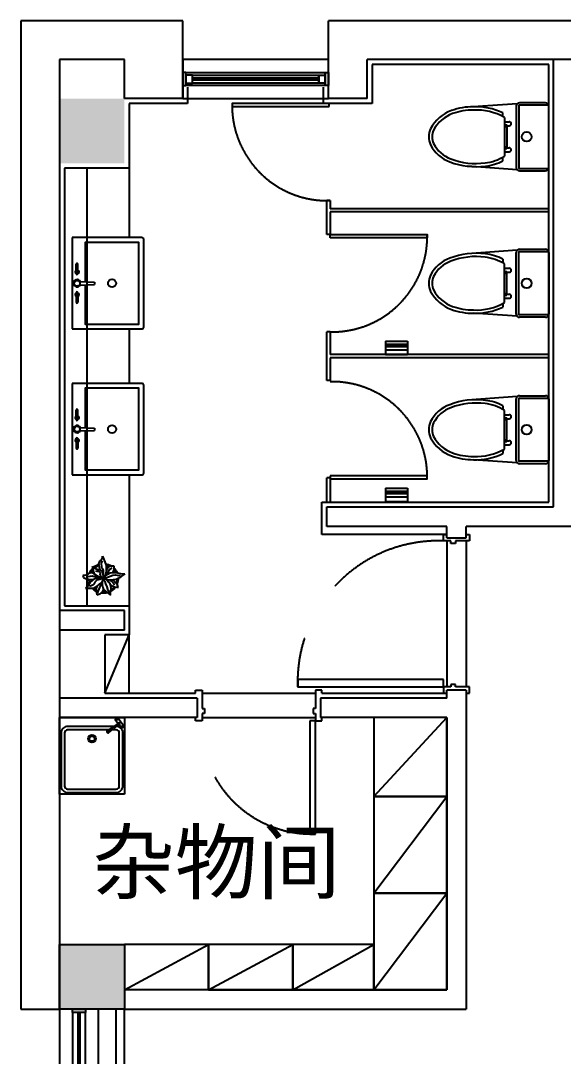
# Model space of a CAD drawing. Header units: millimetres. Extents: x 526420 to 928802, y 401925 to 509768.
# Drawn here: x 743387 to 746737, y 426931 to 433321 of the extents above; entities that cross this region are included whole.
import ezdxf

# ---------------------------------------------------------------- set-up
doc = ezdxf.new("R2010")
doc.units = ezdxf.units.MM
doc.header["$LTSCALE"] = 3000
doc.header["$MEASUREMENT"] = 0
doc.linetypes.add('DASHED', pattern=[0.75, 0.5, -0.25])
doc.linetypes.add('DASHED2', pattern=[0.375, 0.25, -0.125])
doc.layers.get('0').update_dxf_attribs({"linetype": 'CONTINUOUS'})
for name, color, linetype in [('D-GJG', 7, 'CONTINUOUS'), ('D-WALL', 7, 'CONTINUOUS'), ('D-WINDOW', 7, 'CONTINUOUS'), ('P-DOOR', 7, 'CONTINUOUS'), ('P-FURNI-A', 7, 'CONTINUOUS'), ('P-FURNI-I', 7, 'CONTINUOUS'), ('P-STAIR', 7, 'CONTINUOUS'), ('P-TEXT', 7, 'CONTINUOUS'), ('P-WC', 7, 'CONTINUOUS'), ('窗台线', 7, 'CONTINUOUS')]:
    doc.layers.add(name, color=color, linetype=linetype)
doc.styles.add('Arial', font='ARIAL.TTF')

msp = doc.modelspace()

# ---------------------------------------------------------------- linework, layer by layer
at = {"color": 0}
for p, q in [((746364.1, 432729.8), (746364.1, 432752.2)), ((746374.2, 432724.4), (746374.2, 432485.5)), ((746374.2, 432697.7), (746402.5, 432697.7)), ((746374.2, 432677.7), (746387.2, 432677.7)), ((746387.2, 432677.7), (746387.2, 432532.2)), ((746387.2, 432672.7), (746402.5, 432672.7)), ((746374.2, 432667.7), (746387.2, 432667.7)), ((746374.2, 432542.2), (746387.2, 432542.2)), ((746363.7, 432456.6), (746363.7, 432479.4)), ((746374.2, 432532.2), (746387.2, 432532.2)), ((746374.2, 432512.2), (746402.5, 432512.2)), ((746387.2, 432537.2), (746402.5, 432537.2)), ((746363.7, 431849.5), (746363.7, 431826.8)), ((746374.2, 431581.8), (746374.2, 431820.6)), ((746374.2, 431794), (746402.5, 431794)), ((746374.2, 431774), (746387.2, 431774)), ((746374.2, 431764), (746387.2, 431764)), ((746387.2, 431628.4), (746387.2, 431774)), ((746387.2, 431769), (746402.5, 431769)), ((746374.2, 431638.4), (746387.2, 431638.4)), ((746374.2, 431628.4), (746387.2, 431628.4)), ((746374.2, 431608.4), (746402.5, 431608.4)), ((746387.2, 431633.4), (746402.5, 431633.4)), ((746364.1, 431576.3), (746364.1, 431554)), ((746363.7, 430945.8), (746363.7, 430923.1)), ((746374.2, 430678), (746374.2, 430916.9)), ((746374.2, 430890.2), (746402.5, 430890.2)), ((746374.2, 430870.2), (746387.2, 430870.2)), ((746374.2, 430860.2), (746387.2, 430860.2)), ((746387.2, 430724.7), (746387.2, 430870.2)), ((746387.2, 430865.2), (746402.5, 430865.2)), ((746374.2, 430734.7), (746387.2, 430734.7)), ((746374.2, 430724.7), (746387.2, 430724.7)), ((746374.2, 430704.7), (746402.5, 430704.7)), ((746387.2, 430729.7), (746402.5, 430729.7)), ((746364.1, 430672.6), (746364.1, 430650.3))]:
    msp.add_line(p, q, dxfattribs=at)
for centre, radius, start, end in [((746123.6, 432547.4), 232.3, 109.38023, 152.4343), ((746123.6, 432547.4), 212.3, 109.3596, 152.27305), ((746180.2, 432395.8), 394.2, 89.71915, 109.82228), ((746180.2, 432395.8), 374.2, 89.65088, 109.8342), ((746197.3, 432406.1), 384.1, 64.26425, 92.27241), ((746197.3, 432406.1), 364.1, 60.93803, 92.34252), ((746402.5, 432685.2), 12.5, 270, 90), ((746029.9, 432604.5), 123.1, 155.78361, 179.76429), ((746029.9, 432605.5), 123.1, 180.23519, 204.21691), ((746029.9, 432604.5), 103.1, 156.1014, 179.71863), ((746029.9, 432605.5), 103.1, 180.28085, 204.05313), ((746102.4, 432644.8), 205.4, 205.93796, 251.13429), ((746102.4, 432644.8), 185.4, 206.03254, 251.26572), ((746221.1, 432734), 291.9, 276.37553, 301.63561), ((746402.5, 432524.7), 12.5, 270, 90), ((746196.8, 432862.3), 442.1, 248.66326, 277.69227), ((746196.8, 432862.3), 422.1, 248.60389, 277.72258), ((746221.1, 432734), 311.9, 276.41894, 297.19866), ((746102.4, 431661.4), 205.4, 108.86571, 154.06204), ((746196.8, 431443.9), 442.1, 82.30773, 111.33674), ((746196.8, 431443.9), 422.1, 82.27742, 111.39611), ((746221.1, 431572.1), 291.9, 58.36439, 83.62447), ((746221.1, 431572.1), 311.9, 62.80134, 83.58106), ((746102.4, 431661.4), 185.4, 108.73428, 153.96746), ((746402.5, 431781.5), 12.5, 270, 90), ((746029.9, 431700.7), 123.1, 155.78309, 179.76481), ((746029.9, 431700.7), 103.1, 155.94687, 179.71915), ((746029.9, 431701.7), 123.1, 180.23571, 204.21639), ((746123.6, 431758.7), 232.3, 207.5657, 250.61977), ((746029.9, 431701.7), 103.1, 180.28137, 203.8986), ((746123.6, 431758.7), 212.3, 207.72695, 250.6404), ((746402.5, 431620.9), 12.5, 270, 90), ((746180.2, 431910.4), 394.2, 250.17772, 270.28085), ((746180.2, 431910.4), 374.2, 250.1658, 270.34912), ((746197.3, 431900), 384.1, 267.72759, 295.73575), ((746197.3, 431900), 364.1, 267.65748, 299.06197), ((746102.4, 430757.6), 205.4, 108.86571, 154.06204), ((746196.8, 430540.2), 442.1, 82.30773, 111.33674), ((746196.8, 430540.2), 422.1, 82.27742, 111.39611), ((746221.1, 430668.4), 291.9, 58.36439, 83.62447), ((746221.1, 430668.4), 311.9, 62.80134, 83.58106), ((746102.4, 430757.6), 185.4, 108.73428, 153.96746), ((746402.5, 430877.7), 12.5, 270, 90), ((746029.9, 430797), 123.1, 155.78309, 179.76481), ((746029.9, 430797), 103.1, 155.94687, 179.71915), ((746029.9, 430798), 123.1, 180.23571, 204.21639), ((746029.9, 430798), 103.1, 180.28137, 203.8986), ((746123.6, 430855), 212.3, 207.72695, 250.6404), ((746123.6, 430855), 232.3, 207.5657, 250.61977), ((746402.5, 430717.2), 12.5, 270, 90), ((746180.2, 431006.6), 394.2, 250.17772, 270.28085), ((746180.2, 431006.6), 374.2, 250.1658, 270.34912), ((746197.3, 430996.3), 384.1, 267.72759, 295.73575), ((746197.3, 430996.3), 364.1, 267.65748, 299.06197)]:
    msp.add_arc(centre, radius, start, end, dxfattribs=at)
at = {"layer": 'D-GJG', "color": 7, "ltscale": 2}
for p, q in [((745996.8, 430111.2), (745996.8, 430151.2)), ((745996.8, 430151.2), (746016.8, 430151.2)), ((746136.8, 430151.2), (746156.8, 430151.2)), ((746156.8, 430151.2), (746156.8, 430111.2)), ((746041.8, 430111.2), (745996.8, 430111.2)), ((746041.8, 430096.2), (746041.8, 430111.2)), ((746071.8, 430096.2), (746041.8, 430096.2)), ((746156.8, 430111.2), (746071.8, 430111.2)), ((746071.8, 430111.2), (746071.8, 430096.2)), ((746071.8, 429226.2), (746041.8, 429226.2)), ((746041.8, 429226.2), (746041.8, 429211.2)), ((746071.8, 429211.2), (746071.8, 429226.2)), ((744466.8, 429171.2), (744466.8, 429191.2)), ((744466.8, 429191.2), (744506.8, 429191.2)), ((744506.8, 429191.2), (744506.8, 429076.2)), ((745246.8, 429191.2), (745206.8, 429191.2)), ((745206.8, 429191.2), (745206.8, 429076.2)), ((745246.8, 429171.2), (745246.8, 429191.2)), ((746041.8, 429211.2), (745996.8, 429211.2)), ((745996.8, 429211.2), (745996.8, 429171.2)), ((745996.8, 429171.2), (746016.8, 429171.2)), ((746156.8, 429211.2), (746071.8, 429211.2)), ((746136.8, 429171.2), (746156.8, 429171.2)), ((746156.8, 429171.2), (746156.8, 429211.2)), ((744506.8, 429076.2), (744521.8, 429076.2)), ((744521.8, 429046.2), (744506.8, 429046.2)), ((744506.8, 429046.2), (744506.8, 429001.2)), ((744521.8, 429076.2), (744521.8, 429046.2)), ((745206.8, 429076.2), (745191.8, 429076.2)), ((745191.8, 429076.2), (745191.8, 429046.2)), ((745191.8, 429046.2), (745206.8, 429046.2)), ((745206.8, 429046.2), (745206.8, 429001.2)), ((744466.8, 429001.2), (744466.8, 429021.2)), ((744506.8, 429001.2), (744466.8, 429001.2)), ((745206.8, 429001.2), (745246.8, 429001.2)), ((745246.8, 429001.2), (745246.8, 429021.2))]:
    msp.add_line(p, q, dxfattribs=at)
at = {"layer": 'D-WALL', "color": 7, "ltscale": 0.7}
for p, q in [((743386.8, 433321.2), (743386.8, 427221.2)), ((744386.8, 433321.2), (743386.8, 433321.2)), ((744386.8, 432841.2), (744386.8, 433321.2)), ((745286.8, 432841.2), (745286.8, 433321.2)), ((748246.8, 433321.2), (745286.8, 433321.2)), ((744026.8, 433081.2), (743626.8, 433081.2)), ((743626.8, 433081.2), (743626.8, 429681.2)), ((743626.8, 433081.2), (743626.8, 427221.2)), ((744026.8, 432841.2), (744026.8, 433081.2)), ((745526.8, 432841.2), (745526.8, 433081.2)), ((748246.8, 433081.2), (745526.8, 433081.2)), ((746676.8, 430321.2), (746676.8, 433081.2)), ((744386.8, 432841.2), (744026.8, 432841.2)), ((745526.8, 432841.2), (745286.8, 432841.2)), ((745276.8, 430201.2), (745276.8, 430321.2)), ((745276.8, 430321.2), (746676.8, 430321.2)), ((746016.8, 430201.2), (745276.8, 430201.2)), ((746016.8, 430131.2), (746016.8, 430201.2)), ((747336.8, 430201.2), (746136.8, 430201.2)), ((746136.8, 430131.2), (746136.8, 430201.2)), ((746016.8, 430131.2), (746136.8, 430131.2)), ((744026.8, 429681.2), (743626.8, 429681.2)), ((744026.8, 429561.2), (744026.8, 429681.2)), ((744026.8, 429561.2), (743626.8, 429561.2)), ((746136.8, 429191.2), (746016.8, 429191.2)), ((746016.8, 429141.2), (746016.8, 429191.2)), ((746016.8, 429171.2), (746016.8, 429171.2)), ((746136.8, 429191.2), (746136.8, 427221.2)), ((744476.8, 429141.2), (743626.8, 429141.2)), ((744476.8, 429141.2), (744476.8, 429021.2)), ((746016.8, 429141.2), (745236.8, 429141.2)), ((745236.8, 429141.2), (745236.8, 429021.2)), ((746136.8, 429041.2), (746136.8, 427221.2)), ((744476.8, 429021.2), (743626.8, 429021.2)), ((746016.8, 429021.2), (745236.8, 429021.2)), ((746016.8, 429021.2), (746016.8, 427341.2)), ((746016.8, 429021.2), (746016.8, 427341.2)), ((746016.8, 427341.2), (744026.8, 427341.2)), ((743386.8, 427221.2), (743626.8, 427221.2)), ((744026.8, 427221.2), (746136.8, 427221.2))]:
    msp.add_line(p, q, dxfattribs=at)
at = {"layer": 'D-WALL', "color": 7, "ltscale": 100}
for p, q in [((743626.8, 427621.2), (744026.8, 427621.2)), ((743626.8, 427221.2), (743626.8, 427621.2)), ((744026.8, 427621.2), (744026.8, 427221.2)), ((744026.8, 427221.2), (743626.8, 427221.2))]:
    msp.add_line(p, q, dxfattribs=at)
at = {"layer": 'D-WALL', "color": 7}
for points in [[(743626.8, 432441.2), (744026.8, 432441.2), (743626.8, 432841.2), (744026.8, 432841.2)], [(743626.8, 427621.2), (744026.8, 427621.2), (743626.8, 427221.2), (744026.8, 427221.2)]]:
    msp.add_solid(points, dxfattribs=at)
at = {"layer": 'D-WINDOW', "color": 7, "ltscale": 0.7}
msp.add_line((745286.8, 433081.2), (744386.8, 433081.2), dxfattribs=at)
at = {"layer": 'D-WINDOW', "color": 0, "ltscale": 0.7}
msp.add_line((743626.8, 427221.2), (743626.8, 425141.2), dxfattribs=at)
at = {"layer": 'D-WINDOW', "color": 7, "ltscale": 0.7}
for points in [[(744386.8, 432921.2), (744406.8, 432921.2), (744406.8, 433001.2), (744386.8, 433001.2)], [(744406.8, 433001.2), (745266.8, 433001.2), (745266.8, 432921.2), (744406.8, 432921.2)], [(745286.8, 432921.2), (745266.8, 432921.2), (745266.8, 433001.2), (745286.8, 433001.2)], [(744406.8, 432936.2), (744446.8, 432936.2), (744446.8, 432986.2), (744406.8, 432986.2)], [(744446.8, 432986.2), (745226.8, 432986.2), (745226.8, 432936.2), (744446.8, 432936.2)], [(744446.8, 432968.7), (745226.8, 432968.7), (745226.8, 432953.7), (744446.8, 432953.7)], [(745266.8, 432936.2), (745226.8, 432936.2), (745226.8, 432986.2), (745266.8, 432986.2)], [(743786.8, 427221.2), (743786.8, 427201.2), (743706.8, 427201.2), (743706.8, 427221.2)]]:
    msp.add_lwpolyline(points, close=True, dxfattribs=at)
at = {"layer": 'D-WINDOW', "color": 0, "ltscale": 0.7}
for points in [[(743706.8, 427201.2), (743706.8, 425161.2), (743786.8, 425161.2), (743786.8, 427201.2)], [(743739.3, 427201.2), (743739.3, 426621.2), (743754.3, 426621.2), (743754.3, 427201.2)]]:
    msp.add_lwpolyline(points, close=True, dxfattribs=at)
at = {"layer": 'P-DOOR', "color": 7, "ltscale": 2}
for p, q in [((746016.8, 430111.2), (746016.8, 429211.2)), ((746136.8, 430111.2), (746136.8, 429211.2)), ((744506.8, 429171.2), (745206.8, 429171.2)), ((744506.8, 429021.2), (745206.8, 429021.2))]:
    msp.add_line(p, q, dxfattribs=at)
at = {"layer": 'P-DOOR', "color": 7}
for p, q in [((745206.8, 429001.2), (745171.8, 429001.2)), ((745171.8, 429001.2), (745171.8, 428301.2)), ((745206.8, 428301.2), (745206.8, 429001.2)), ((745171.8, 428301.2), (745206.8, 428301.2))]:
    msp.add_line(p, q, dxfattribs=at)
msp.add_lwpolyline([(745996.8, 429256.2), (745096.8, 429256.2), (745096.8, 429211.2), (745996.8, 429211.2)], close=True, dxfattribs=at)
at = {"layer": 'P-DOOR', "color": 7, "linetype": 'DASHED2'}
msp.add_arc((745965.2, 429242.8), 869, 87.91733, 182.08267, dxfattribs=at)
at = {"layer": 'P-DOOR', "color": 7, "linetype": 'DASHED2', "extrusion": (0, 0, -1)}
msp.add_ellipse((745182.2, 428976.6), major_axis=(675.9, 0.4), ratio=1, start_param=1.535001, end_param=3.178497, dxfattribs=at)
at = {"layer": 'P-FURNI-A', "color": 7, "ltscale": 100}
for p, q in [((746646.8, 433051.2), (745556.8, 433051.2)), ((745556.8, 433051.2), (745556.8, 432811.2)), ((746646.8, 430351.2), (746646.8, 433051.2)), ((745256.8, 432811.2), (745256.8, 432911.2)), ((745556.8, 432811.2), (745256.8, 432811.2)), ((745246.8, 430151.2), (745246.8, 430351.2)), ((745246.8, 430351.2), (746646.8, 430351.2)), ((746016.8, 430151.2), (745246.8, 430151.2))]:
    msp.add_line(p, q, dxfattribs=at)
at = {"layer": 'P-FURNI-A', "color": 7}
for p, q in [((744416.8, 432911.2), (744416.8, 432811.2)), ((744416.8, 432811.2), (744056.8, 432811.2)), ((744056.8, 432811.2), (744056.8, 432411.2)), ((744056.8, 432411.2), (743656.8, 432411.2)), ((743656.8, 432411.2), (743656.8, 429711.2)), ((743656.8, 429711.2), (744056.8, 429711.2)), ((744056.8, 429711.2), (744056.8, 429531.2)), ((744056.8, 429531.2), (743906.8, 429531.2)), ((743906.8, 429531.2), (743906.8, 429171.2)), ((743906.8, 429171.2), (744466.8, 429171.2)), ((745246.8, 429171.2), (745996.8, 429171.2)), ((746016.8, 429021.2), (745566.8, 429021.2)), ((745566.8, 429021.2), (745566.8, 428534.5)), ((745566.8, 428534.5), (746016.8, 429021.2)), ((746016.8, 428534.5), (746016.8, 429021.2)), ((745566.8, 428534.5), (746016.8, 428534.5)), ((746016.8, 428534.5), (745566.8, 428534.5)), ((745566.8, 428534.5), (745566.8, 427937.9)), ((745566.8, 427937.9), (746016.8, 428534.5)), ((746016.8, 427937.9), (746016.8, 428534.5)), ((745566.8, 427937.9), (746016.8, 427937.9)), ((746016.8, 427937.9), (745566.8, 427937.9)), ((745566.8, 427937.9), (745566.8, 427341.2)), ((745566.8, 427341.2), (746016.8, 427937.9)), ((746016.8, 427341.2), (746016.8, 427937.9)), ((744546.8, 427621.2), (744026.8, 427621.2)), ((744026.8, 427621.2), (744026.8, 427341.2)), ((744026.8, 427341.2), (744546.8, 427621.2)), ((744546.8, 427341.2), (744546.8, 427621.2)), ((745066.8, 427621.2), (744546.8, 427621.2)), ((744546.8, 427621.2), (744546.8, 427341.2)), ((744546.8, 427341.2), (745066.8, 427621.2)), ((745066.8, 427341.2), (745066.8, 427621.2)), ((745566.8, 427621.2), (745066.8, 427621.2)), ((745066.8, 427621.2), (745066.8, 427341.2)), ((745066.8, 427341.2), (745566.8, 427621.2)), ((745566.8, 427341.2), (745566.8, 427621.2)), ((744546.8, 427341.2), (745066.8, 427341.2)), ((745066.8, 427341.2), (745566.8, 427341.2)), ((745566.8, 427341.2), (746016.8, 427341.2))]:
    msp.add_line(p, q, dxfattribs=at)
at = {"layer": 'P-FURNI-I', "color": 7, "linetype": 'DASHED2', "ltscale": 10}
msp.add_line((743796.8, 429711.2), (743796.8, 432411.2), dxfattribs=at)
at = {"layer": 'P-FURNI-I', "color": 7, "ltscale": 20}
for p, q in [((744056.8, 432411.2), (744056.8, 431983.2)), ((744056.8, 431419.2), (744056.8, 431083.2)), ((744056.8, 430519.2), (744056.8, 429711.2))]:
    msp.add_line(p, q, dxfattribs=at)
at = {"layer": 'P-FURNI-I', "color": 7}
for p, q in [((745276.8, 432001.2), (745276.8, 432211.2)), ((745296.8, 432211.2), (745276.8, 432211.2)), ((745296.8, 432211.2), (745296.8, 432161.2)), ((746646.8, 432161.2), (745296.8, 432161.2)), ((746646.8, 432141.2), (745296.8, 432141.2)), ((745296.8, 432141.2), (745296.8, 432001.2)), ((745296.8, 432001.2), (745276.8, 432001.2)), ((745276.8, 431101.2), (745276.8, 431401.2)), ((745296.8, 431401.2), (745276.8, 431401.2)), ((745296.8, 431401.2), (745296.8, 431261.2)), ((746646.8, 431261.2), (745296.8, 431261.2)), ((745296.8, 431241.2), (745296.8, 431101.2)), ((746646.8, 431241.2), (745296.8, 431241.2)), ((745296.8, 431101.2), (745276.8, 431101.2)), ((745276.8, 430351.2), (745276.8, 430501.2)), ((745296.8, 430501.2), (745276.8, 430501.2)), ((745296.8, 430501.2), (745296.8, 430351.2)), ((743626.8, 429021.2), (744026.8, 429021.2)), ((743626.8, 428549.2), (743626.8, 429021.2)), ((743995.6, 428990.7), (743957, 428962.2)), ((744000.3, 428984.2), (743961.7, 428955.7)), ((743975.4, 429000.4), (743991.3, 429012.6)), ((744000.3, 428984.2), (743995.6, 428990.7)), ((744004.5, 428962.3), (744020.4, 428974.4)), ((744026.8, 429021.2), (744026.8, 428549.2)), ((743922.9, 428927.5), (743918.5, 428933.4)), ((743919.7, 428939.2), (743957, 428962.2)), ((743928.7, 428926.9), (743961.7, 428955.7)), ((744026.8, 428549.2), (743626.8, 428549.2))]:
    msp.add_line(p, q, dxfattribs=at)
at = {"layer": 'P-FURNI-I', "color": 7, "ltscale": 2}
for p, q in [((744136.8, 431983.2), (743704.8, 431983.2)), ((743704.8, 431983.2), (743704.8, 431419.2)), ((744146.8, 431429.2), (744146.8, 431973.2)), ((743729.8, 431775.2), (743729.8, 431818.7)), ((743739.8, 431775.2), (743739.8, 431818.7)), ((743729.8, 431759.8), (743729.8, 431767.2)), ((743739.8, 431759.8), (743739.8, 431767.2)), ((743749.2, 431711.2), (743841.9, 431707.6)), ((743749.2, 431690), (743841.9, 431693.6)), ((743841.9, 431707.6), (743841.9, 431693.6)), ((743729.8, 431642.7), (743729.8, 431635.2)), ((743729.8, 431627.2), (743729.8, 431583.7)), ((743739.8, 431642.7), (743739.8, 431635.2)), ((743739.8, 431627.2), (743739.8, 431583.7)), ((743704.8, 431419.2), (744136.8, 431419.2)), ((744136.8, 431083.2), (743704.8, 431083.2)), ((743704.8, 431083.2), (743704.8, 430519.2)), ((744146.8, 430529.2), (744146.8, 431073.2)), ((743729.8, 430875.2), (743729.8, 430918.7)), ((743739.8, 430875.2), (743739.8, 430918.7)), ((743729.8, 430859.8), (743729.8, 430867.2)), ((743739.8, 430859.8), (743739.8, 430867.2)), ((743749.2, 430811.2), (743841.9, 430807.6)), ((743749.2, 430790), (743841.9, 430793.6)), ((743841.9, 430807.6), (743841.9, 430793.6)), ((743729.8, 430742.7), (743729.8, 430735.2)), ((743729.8, 430727.2), (743729.8, 430683.7)), ((743739.8, 430742.7), (743739.8, 430735.2)), ((743739.8, 430727.2), (743739.8, 430683.7)), ((743704.8, 430519.2), (744136.8, 430519.2))]:
    msp.add_line(p, q, dxfattribs=at)
at = {"layer": 'P-FURNI-I', "color": 7, "linetype": 'Continuous'}
for p, q in [((745638.5, 431343.9), (745638.5, 431261.2)), ((745638.5, 431343.9), (745775.1, 431343.9)), ((745775.1, 431343.9), (745775.1, 431261.2)), ((745638.5, 431326.2), (745775.1, 431326.2)), ((745638.5, 431321.2), (745775.1, 431321.2)), ((745638.5, 431311.2), (745775.1, 431311.2)), ((745638.5, 431291.2), (745775.1, 431291.2)), ((745638.5, 431261.2), (745775.1, 431261.2)), ((745638.5, 430436.4), (745638.5, 430353.7)), ((745638.5, 430436.4), (745775.1, 430436.4)), ((745775.1, 430436.4), (745775.1, 430353.7)), ((745638.5, 430418.7), (745775.1, 430418.7)), ((745638.5, 430413.7), (745775.1, 430413.7)), ((745638.5, 430403.7), (745775.1, 430403.7)), ((745638.5, 430383.7), (745775.1, 430383.7)), ((745638.5, 430353.7), (745775.1, 430353.7))]:
    msp.add_line(p, q, dxfattribs=at)
at = {"layer": 'P-FURNI-I', "color": 7, "linetype": 'ByBlock'}
for p, q in [((743870.1, 429968.9), (743876.1, 429986.9)), ((743876.1, 429986.9), (743888, 429995.8)), ((743885.5, 429973.4), (743892.5, 429988.3)), ((743888, 429995.8), (743891, 430007.2)), ((743891, 430007.2), (743891.5, 430017.7)), ((743891.5, 430017.7), (743896.9, 430006.3)), ((743896.9, 430006.3), (743905.4, 429982.4)), ((743833.2, 429941), (743830.8, 429955.9)), ((743830.8, 429955.9), (743841.7, 429944)), ((743836.3, 429925.1), (743833.2, 429941)), ((743844.2, 429904.7), (743836.3, 429925.1)), ((743841.7, 429944), (743859.2, 429937)), ((743859.7, 429922.1), (743851.2, 429925.1)), ((743859.2, 429937), (743878, 429933)), ((743872.1, 429922.1), (743859.7, 429922.1)), ((743873, 429947), (743870.1, 429968.9)), ((743879.6, 429917.1), (743872.1, 429922.1)), ((743877.5, 429931), (743873, 429947)), ((743878, 429933), (743890.5, 429923)), ((743888, 429949.5), (743885.5, 429973.4)), ((743889.5, 429941), (743888, 429949.5)), ((743898, 429931), (743889.5, 429941)), ((743890.5, 429923), (743891, 429908.6)), ((743899, 429910.7), (743898, 429931)), ((743905.4, 429982.4), (743913.9, 429959)), ((743913.9, 429926.1), (743912.4, 429911.6)), ((743913.9, 429959), (743913.9, 429942)), ((743913.9, 429942), (743913.9, 429926.1)), ((743914.4, 429931.5), (743921.8, 429943.5)), ((743925.8, 429921.6), (743921.3, 429903.6)), ((743921.8, 429943.5), (743937.8, 429955.9)), ((743932.8, 429933.6), (743925.8, 429921.6)), ((743943.3, 429940), (743932.8, 429933.6)), ((743937.8, 429955.9), (743950.7, 429956.9)), ((743948.7, 429944.5), (743943.3, 429940)), ((743950.7, 429956.9), (743961.7, 429958.5)), ((743960.2, 429928.6), (743953.2, 429914.7)), ((743961.1, 429940.5), (743960.2, 429928.6)), ((743961.7, 429958.5), (743961.1, 429940.5)), ((743774, 429897.7), (743771.1, 429897.2)), ((743771.1, 429897.2), (743775, 429886.3)), ((743788.9, 429899.7), (743774, 429897.7)), ((743775, 429886.3), (743787, 429878.8)), ((743787, 429878.8), (743804.9, 429875.8)), ((743798.9, 429902.7), (743788.9, 429899.7)), ((743793.9, 429889.2), (743816.4, 429893.2)), ((743807.9, 429911.1), (743798.9, 429902.7)), ((743804.9, 429875.8), (743823.8, 429873.8)), ((743819.3, 429915.1), (743807.9, 429911.1)), ((743824.8, 429862.4), (743814.3, 429851.9)), ((743816.4, 429893.2), (743828.7, 429895.2)), ((743833.7, 429912.6), (743819.3, 429915.1)), ((743823.8, 429873.8), (743831.8, 429872.3)), ((743837.7, 429874.8), (743824.8, 429862.4)), ((743828.7, 429895.2), (743847.7, 429890.3)), ((743843.7, 429907.1), (743833.7, 429912.6)), ((743855.2, 429880.3), (743837.7, 429874.8)), ((743843.7, 429857.4), (743839.2, 429845.4)), ((743856.2, 429868.8), (743843.7, 429857.4)), ((743861.6, 429893.2), (743844.2, 429904.7)), ((743847.7, 429890.3), (743863.1, 429880.8)), ((743884.6, 429884.7), (743855.2, 429880.3)), ((743875.1, 429872.8), (743856.2, 429868.8)), ((743877, 429883.6), (743861.6, 429893.2)), ((743895.5, 429880.3), (743875.1, 429872.8)), ((743877, 429904.1), (743879.6, 429917.1)), ((743884.6, 429890.8), (743877, 429904.1)), ((743895.5, 429882.3), (743884.6, 429890.8)), ((743896.9, 429880.8), (743884.6, 429884.7)), ((743887.5, 429853.9), (743898, 429874.3)), ((743890.5, 429857.4), (743890, 429839.4)), ((743891, 429908.6), (743896, 429898.2)), ((743898, 429882.8), (743895.5, 429882.3)), ((743898, 429874.3), (743895.5, 429880.3)), ((743896, 429898.2), (743898, 429882.8)), ((743896.8, 429878.3), (743910.9, 429897.7)), ((743896.8, 429878.3), (743928.4, 429889.7)), ((743912.4, 429872.8), (743896.8, 429878.3)), ((743897.4, 429873.2), (743906.4, 429860.3)), ((743898.5, 429884.7), (743899, 429910.7)), ((743906.4, 429860.3), (743910.4, 429846.4)), ((743912.4, 429911.6), (743908.5, 429894.7)), ((743910.9, 429897.7), (743938.3, 429914.2)), ((743931.8, 429869.8), (743912.4, 429872.8)), ((743917.9, 429870.3), (743913.9, 429871.8)), ((743925.8, 429859.8), (743917.9, 429870.3)), ((743936.3, 429851.9), (743925.8, 429859.8)), ((743928.4, 429889.7), (743955.2, 429899.7)), ((743956.7, 429870.3), (743931.8, 429869.8)), ((743936.7, 429868.3), (743949.2, 429860.8)), ((743938.3, 429914.2), (743974.6, 429917.1)), ((743949.2, 429860.8), (743958.7, 429852.9)), ((743955.2, 429899.7), (743973.1, 429901.2)), ((743976.1, 429873.8), (743956.7, 429870.3)), ((743970.1, 429856.9), (743957.2, 429869.8)), ((743973.1, 429901.2), (743993.5, 429898.2)), ((743974.6, 429917.1), (744002.5, 429911.1)), ((743997.5, 429882.8), (743976.1, 429873.8)), ((743993.5, 429898.2), (744003.5, 429900.7)), ((744009.9, 429893.2), (743997.5, 429882.8)), ((744002.5, 429911.1), (744028.8, 429907.6)), ((744028.8, 429907.6), (744009.9, 429893.2)), ((743798.9, 429830.5), (743786, 429819.5)), ((743786, 429819.5), (743801.4, 429819.5)), ((743814.3, 429851.9), (743798.9, 429830.5)), ((743801.4, 429819.5), (743837.7, 429820)), ((743826.3, 429835.4), (743811.9, 429830.5)), ((743832.7, 429838), (743826.3, 429835.4)), ((743839.2, 429845.4), (743832.7, 429838)), ((743837.7, 429820), (743858.1, 429831.4)), ((743852.5, 429819.1), (743852, 429805.1)), ((743852, 429805.1), (743854.6, 429793.1)), ((743861.9, 429836.4), (743852.5, 429819.1)), ((743858.1, 429831.4), (743872.5, 429843.9)), ((743860.8, 429788.9), (743871.8, 429814)), ((743871.8, 429814), (743875.4, 429823.9)), ((743872.5, 429843.9), (743887.5, 429853.9)), ((743875.4, 429823.9), (743890, 429852.5)), ((743878.6, 429787.4), (743894.1, 429800.4)), ((743890, 429839.4), (743893.5, 429823)), ((743893.5, 429823), (743898.5, 429810.6)), ((743894.1, 429800.4), (743897.8, 429810.3)), ((743898.5, 429810.6), (743910.9, 429801.1)), ((743910.4, 429846.4), (743919.4, 429828)), ((743910.9, 429801.1), (743926.3, 429788.6)), ((743919.4, 429828), (743922.9, 429813)), ((743922.9, 429813), (743936.3, 429792.6)), ((743942.8, 429834.5), (743936.3, 429851.9)), ((743940.3, 429843), (743948.3, 429835.4)), ((743940.7, 429798.1), (743945.2, 429815.5)), ((743941.7, 429776.7), (743940.7, 429798.1)), ((743945.2, 429815.5), (743942.8, 429834.5)), ((743948.3, 429835.4), (743965.6, 429827)), ((743958.7, 429852.9), (743965.6, 429839.9)), ((743965.6, 429827), (743988.1, 429824.5)), ((743982.6, 429847.4), (743970.1, 429856.9)), ((743985.5, 429832.5), (743982.6, 429847.4)), ((743988.1, 429824.5), (743985.5, 429832.5)), ((743854.6, 429793.1), (743856.6, 429778.5)), ((743856.6, 429778.5), (743870.2, 429783.7)), ((743870.2, 429783.7), (743878.6, 429787.4)), ((743926.3, 429788.6), (743941.7, 429776.7))]:
    msp.add_line(p, q, dxfattribs=at)
at = {"layer": 'P-FURNI-I', "color": 7, "ltscale": 100}
for p, q in [((744056.8, 429531.2), (743906.8, 429531.2)), ((743906.8, 429531.2), (743906.8, 429171.2)), ((743906.8, 429171.2), (744056.8, 429531.2)), ((744056.8, 429171.2), (744056.8, 429531.2)), ((743906.8, 429171.2), (744056.8, 429171.2))]:
    msp.add_line(p, q, dxfattribs=at)
at = {"layer": 'P-FURNI-I', "color": 7, "ltscale": 0.008}
for points in [[(745291.8, 432791.2), (745291.8, 432811.2), (744691.8, 432811.2), (744691.8, 432791.2)], [(745296.8, 431981.2), (745296.8, 432001.2), (745896.8, 432001.2), (745896.8, 431981.2)], [(745296.8, 430513.7), (745296.8, 430493.7), (745896.8, 430493.7), (745896.8, 430513.7)]]:
    msp.add_lwpolyline(points, close=True, dxfattribs=at)
at = {"layer": 'P-FURNI-I', "color": 7, "ltscale": 2}
for points in [[(743784.8, 431691.4), (743784.8, 431449.2), (744116.8, 431449.2), (744116.8, 431953.2), (743784.8, 431953.2), (743784.8, 431709.8)], [(743784.8, 430791.4), (743784.8, 430549.2), (744116.8, 430549.2), (744116.8, 431053.2), (743784.8, 431053.2), (743784.8, 430809.8)]]:
    msp.add_lwpolyline(points, dxfattribs=at)
at = {"layer": 'P-FURNI-I', "color": 7}
for points in [[(743963.3, 428966.8), (743676.4, 428966.8, 0.414214), (743636.4, 428926.8), (743636.4, 428598.8, 0.414214), (743676.4, 428558.8), (743977.2, 428558.8, 0.414214), (744017.2, 428598.8), (744017.2, 428926.8, 0.414214), (743977.2, 428966.8), (743976.7, 428966.8)], [(743929.5, 428945.2), (743676.4, 428945.2, 0.414214), (743658, 428926.8), (743658, 428598.8, 0.414214), (743676.4, 428580.4), (743977.2, 428580.4, 0.414214), (743995.6, 428598.8), (743995.6, 428926.8, 0.414214), (743977.2, 428945.2), (743949.7, 428945.2)]]:
    msp.add_lwpolyline(points, format="xyb", dxfattribs=at)
msp.add_lwpolyline([(743987.5, 428984.7), (743970.6, 429006.8), (743986.5, 429018.9), (744025.3, 428968), (744009.4, 428955.9), (743992.3, 428978.3)], dxfattribs=at)
at = {"layer": 'P-FURNI-I', "color": 7, "ltscale": 2}
for centre, radius in [((743734.8, 431771.2), 6.42), ((743734.8, 431701.2), 17.5), ((743950.8, 431701.2), 25), ((743734.8, 431631.2), 6.42), ((743734.8, 430801.2), 17.5), ((743734.8, 430871.2), 6.42), ((743950.8, 430801.2), 25), ((743734.8, 430731.2), 6.42)]:
    msp.add_circle(centre, radius, dxfattribs=at)
at = {"layer": 'P-FURNI-I', "color": 7}
for radius in [24, 16]:
    msp.add_circle((743826.8, 428890.8), radius, dxfattribs=at)
at = {"layer": 'P-FURNI-I', "color": 7, "linetype": 'DASHED', "ltscale": 5}
for centre, start, end in [((745279.3, 432798.7), 178.78112, 271.21888), ((745309.3, 431988.7), 268.78112, 1.21888), ((745309.3, 430506.2), 358.78112, 91.21888)]:
    msp.add_arc(centre, 587.6, start, end, dxfattribs=at)
at = {"layer": 'P-FURNI-I', "color": 7, "ltscale": 2}
for centre, radius, start, end in [((744136.8, 431973.2), 10, 0, 90), ((743734.8, 431771.2), 12.5, 113.57818, 246.42182), ((743734.8, 431818.7), 5, 0, 180), ((743734.8, 431771.2), 12.5, 293.57818, 66.42182), ((743734.8, 431701.2), 22.5, 26.3878, 333.6122), ((743734.8, 431759.8), 5, 180, 0), ((743734.8, 431642.7), 5, 0, 180), ((743734.8, 431631.2), 12.5, 113.57818, 246.42182), ((743734.8, 431583.7), 5, 180, 0), ((743734.8, 431631.2), 12.5, 293.57818, 66.42182), ((744136.8, 431429.2), 10, 270, 0), ((744136.8, 431073.2), 10, 0, 90), ((743734.8, 430871.2), 12.5, 113.57818, 246.42182), ((743734.8, 430918.7), 5, 0, 180), ((743734.8, 430871.2), 12.5, 293.57818, 66.42182), ((743734.8, 430801.2), 22.5, 26.3878, 333.6122), ((743734.8, 430859.8), 5, 180, 0), ((743734.8, 430731.2), 12.5, 113.57818, 246.42182), ((743734.8, 430742.7), 5, 0, 180), ((743734.8, 430731.2), 12.5, 293.57818, 66.42182), ((743734.8, 430683.7), 5, 180, 0), ((744136.8, 430529.2), 10, 270, 0)]:
    msp.add_arc(centre, radius, start, end, dxfattribs=at)
at = {"layer": 'P-FURNI-I', "color": 7}
for centre, start, end in [((743921.8, 428935.8), 121.65294, 216.41658), ((743926.1, 428929.9), 216.41658, 311.18022)]:
    msp.add_arc(centre, 4, start, end, dxfattribs=at)
at = {"layer": 'P-FURNI-I', "color": 7, "linetype": 'ByBlock', "extrusion": (0, 0, -1)}
for major_axis, start_param, end_param in [((-64.9, 64.9), 5.861158, 6.28664), ((59.5, 59.5), 4.357481, 4.651729), ((-64.9, 64.9), 0.070135, 0.486546), ((-59.5, 59.5), 0.077194, 0.471476), ((64.9, 64.9), -0.650921, -0.208677), ((59.5, 59.5), -0.602742, -0.308746), ((59.5, 59.5), 0.067459, 0.326793), ((-64.9, 64.9), 1.556009, 1.955173), ((-64.9, 64.9), 5.140758, 5.454102), ((-59.5, 59.5), 5.194096, 5.440716), ((-59.5, 59.5), 2.399727, 2.693813), ((-64.9, 64.9), 2.360659, 2.729936), ((64.9, 64.9), 2.856419, 3.21733), ((59.5, 59.5), 2.923387, 3.140135), ((-59.5, 59.5), 3.710521, 4.028419), ((-64.9, 64.9), 2.976587, 3.432269), ((59.5, 59.5), 1.447304, 1.773485), ((64.9, 64.9), 2.074706, 2.535898)]:
    msp.add_ellipse((743897.3, 429879.7), major_axis=major_axis, ratio=1, start_param=start_param, end_param=end_param, dxfattribs=at)
at = {"layer": 'P-STAIR', "color": 0}
for p, q in [((743976.8, 425141.2), (743976.8, 427221.2)), ((744026.8, 425141.2), (744026.8, 427221.2))]:
    msp.add_line(p, q, dxfattribs=at)
at = {"layer": 'P-WC', "color": 0}
for p, q in [((746452.7, 432809.1), (746180.2, 432790)), ((746446.8, 432795), (746446.8, 432415)), ((746461.8, 432795), (746461.8, 432415)), ((746452.7, 432400.8), (746144.3, 432423.3)), ((746452.7, 431905.4), (746144.3, 431882.9)), ((746466.8, 431911.2), (746626.8, 431911.2)), ((746446.8, 431511.2), (746446.8, 431891.2)), ((746461.8, 431511.2), (746461.8, 431891.2)), ((746466.8, 431896.2), (746641.8, 431896.2)), ((746452.7, 431497.1), (746180.2, 431516.2)), ((746452.7, 431001.6), (746144.3, 430979.2))]:
    msp.add_line(p, q, dxfattribs=at)
at = {"layer": 'P-WC', "color": 7}
for p, q in [((746626.8, 432815), (746466.8, 432815)), ((746641.8, 432800), (746466.8, 432800)), ((746646.8, 432415), (746646.8, 432795)), ((746646.8, 432415), (746646.8, 432795)), ((746466.8, 432410), (746641.8, 432410)), ((746466.8, 432395), (746626.8, 432395)), ((746646.8, 431891.2), (746646.8, 431511.2)), ((746646.8, 431891.2), (746646.8, 431511.2)), ((746641.8, 431506.2), (746466.8, 431506.2)), ((746626.8, 431491.2), (746466.8, 431491.2)), ((746466.8, 431007.5), (746626.8, 431007.5)), ((746446.8, 430607.5), (746446.8, 430987.5)), ((746461.8, 430607.5), (746461.8, 430987.5)), ((746466.8, 430992.5), (746641.8, 430992.5)), ((746646.8, 430987.5), (746646.8, 430607.5)), ((746646.8, 430987.5), (746646.8, 430607.5)), ((746452.7, 430593.3), (746180.2, 430612.5)), ((746641.8, 430602.5), (746466.8, 430602.5)), ((746626.8, 430587.5), (746466.8, 430587.5))]:
    msp.add_line(p, q, dxfattribs=at)
at = {"layer": 'P-WC', "color": 0}
for centre in [(746510.8, 432605), (746510.8, 431701.2)]:
    msp.add_circle(centre, 30, dxfattribs=at)
at = {"layer": 'P-WC', "color": 7}
msp.add_circle((746510.8, 430797.5), 30, dxfattribs=at)
at = {"layer": 'P-WC', "color": 0}
for centre, radius in [((746466.8, 432795), 20), ((746466.8, 432795), 5), ((746466.8, 431891.2), 20), ((746466.8, 431891.2), 5)]:
    msp.add_arc(centre, radius, 90, 180, dxfattribs=at)
at = {"layer": 'P-WC', "color": 7}
for centre, radius, start, end in [((746626.8, 432795), 20, 0, 90), ((746641.8, 432795), 5, 0, 90), ((746466.8, 432415), 20, 180, 270), ((746466.8, 432415), 5, 180, 270), ((746626.8, 432415), 20, 270, 0), ((746641.8, 432415), 5, 270, 0), ((746626.8, 431891.2), 20, 0, 90), ((746641.8, 431891.2), 5, 0, 90), ((746466.8, 431511.2), 20, 180, 270), ((746466.8, 431511.2), 5, 180, 270), ((746626.8, 431511.2), 20, 270, 0), ((746641.8, 431511.2), 5, 270, 0), ((746466.8, 430987.5), 20, 90, 180), ((746626.8, 430987.5), 20, 0, 90), ((746466.8, 430987.5), 5, 90, 180), ((746641.8, 430987.5), 5, 0, 90), ((746466.8, 430607.5), 20, 180, 270), ((746466.8, 430607.5), 5, 180, 270), ((746626.8, 430607.5), 20, 270, 0), ((746641.8, 430607.5), 5, 270, 0)]:
    msp.add_arc(centre, radius, start, end, dxfattribs=at)
at = {"layer": '窗台线', "color": 7, "ltscale": 0.7}
for p, q in [((744386.8, 433081.2), (744386.8, 432841.2)), ((745286.8, 432841.2), (745286.8, 433081.2)), ((744386.8, 432841.2), (745286.8, 432841.2)), ((743866.8, 427221.2), (743626.8, 427221.2))]:
    msp.add_line(p, q, dxfattribs=at)
at = {"layer": '窗台线', "color": 0, "ltscale": 0.7}
msp.add_line((743866.8, 425141.2), (743866.8, 427221.2), dxfattribs=at)

# ---------------------------------------------------------------- texts
at = {"layer": 'P-TEXT', "color": 7, "style": 'Arial'}
msp.add_text('杂物间', height=375, dxfattribs=at).set_placement((743826.4, 427941.3))

doc.saveas('drawing.dxf')
